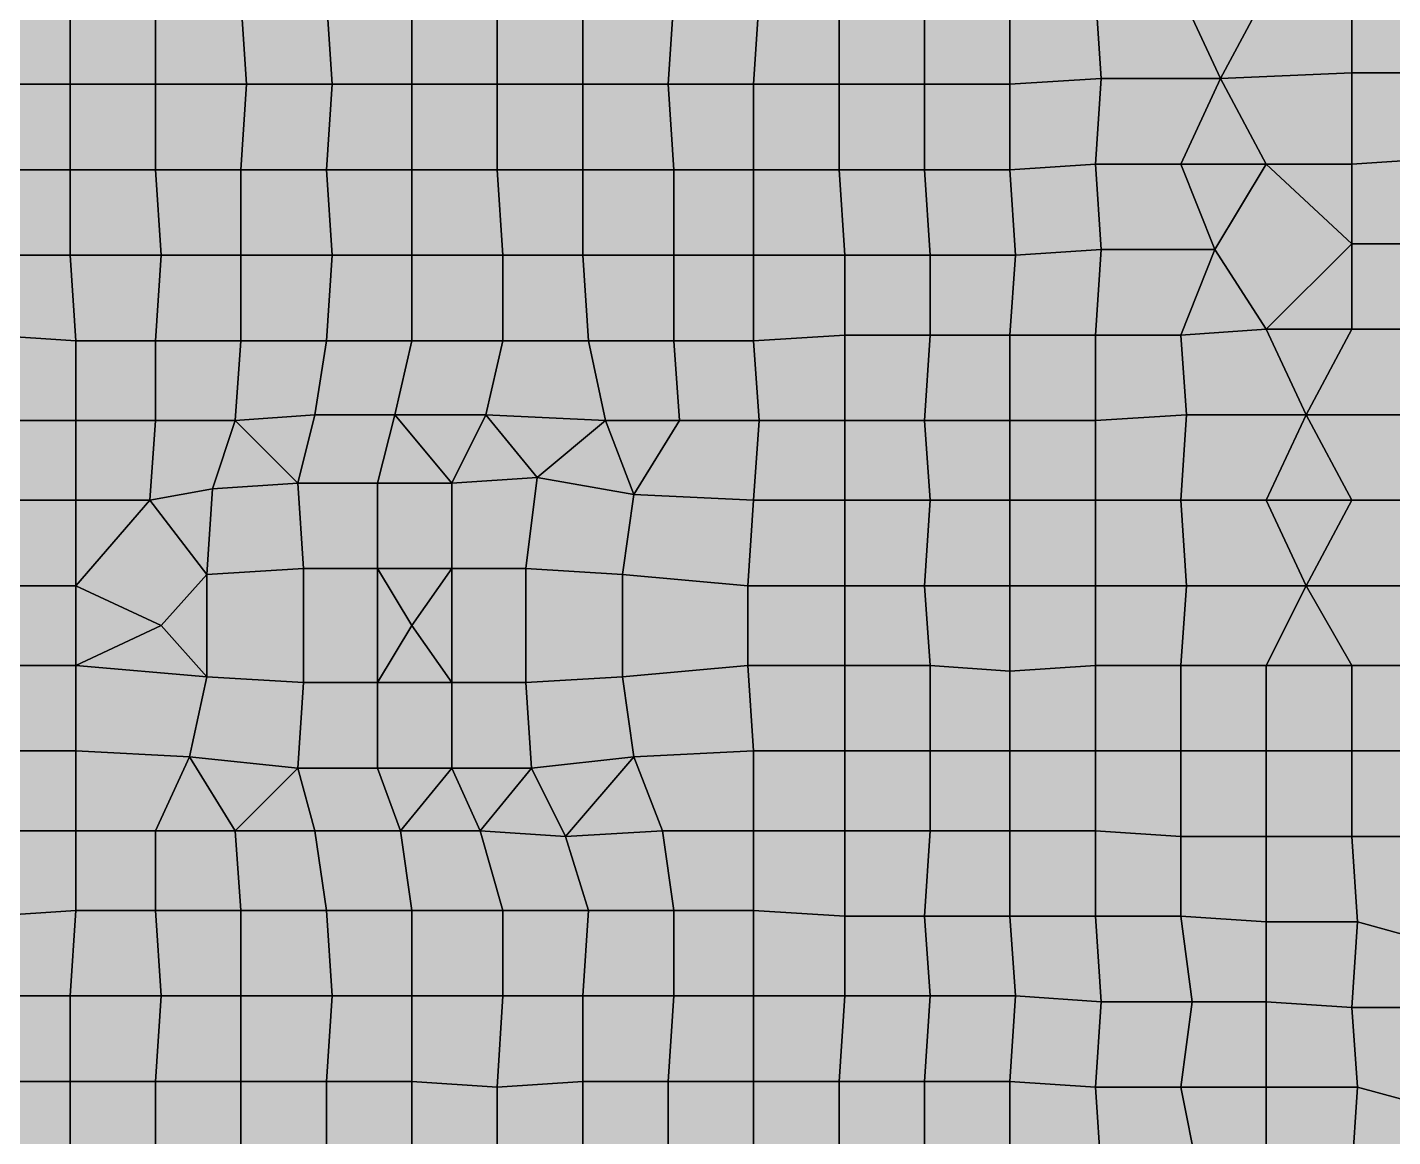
# Model space of a CAD drawing. Header units: metres. Extents: x -7480 to 79269, y -9100 to 45880.
# Drawn here: x 7090 to 11884, y 30686 to 34580 of the extents above; entities that cross this region are included whole.
import ezdxf

# ---------------------------------------------------------------- set-up
doc = ezdxf.new("R2010")
doc.units = ezdxf.units.M
for name, color, linetype in [('COLOR_1', 1, 'Continuous'), ('COLOR_181', 181, 'Continuous'), ('COLOR_3', 3, 'Continuous'), ('COLOR_5', 5, 'Continuous'), ('COLOR_6', 6, 'Continuous')]:
    doc.layers.add(name, color=color, linetype=linetype)

msp = doc.modelspace()

# ---------------------------------------------------------------- hatches: boundary and pattern name
at = {"layer": 'COLOR_1'}
for points in [[(6940, 34080), (6960, 33780), (7240, 33780), (7240, 34080)], [(7240, 33780), (7560, 33780), (7540, 34080), (7240, 34080)], [(7540, 34080), (7560, 33780), (7840, 33780), (7840, 34080)], [(7840, 33780), (8160, 33780), (8140, 34080), (7840, 34080)], [(8140, 34080), (8160, 33780), (8440, 33780), (8440, 34080)], [(8440, 33780), (8760, 33780), (8740, 34080), (8440, 34080)], [(8740, 34080), (8760, 33780), (9040, 33780), (9040, 34080)], [(9040, 33780), (9360, 33780), (9360, 34080), (9040, 34080)], [(9360, 33780), (9640, 33780), (9640, 34080), (9360, 34080)], [(9640, 33780), (9960, 33780), (9940, 34080), (9640, 34080)], [(9940, 34080), (9960, 33780), (10260, 33780), (10240, 34080)], [(7240, 33780), (7260, 33480), (7540, 33480), (7560, 33780)], [(7540, 33480), (7840, 33480), (7840, 33780), (7560, 33780)], [(7840, 33480), (8140, 33480), (8160, 33780), (7840, 33780)], [(9360, 33480), (9640, 33480), (9640, 33780), (9360, 33780)], [(9640, 33480), (9960, 33500), (9960, 33780), (9640, 33780)], [(6960, 33200), (7260, 33200), (7260, 33480), (6960, 33500)], [(7260, 33200), (7540, 33200), (7540, 33480), (7260, 33480)], [(7540, 33200), (7820, 33200), (7840, 33480), (7540, 33480)], [(7820, 33200), (8100, 33220), (8140, 33480), (7840, 33480)], [(8100, 33220), (8380, 33220), (8440, 33480), (8140, 33480)], [(8380, 33220), (8700, 33220), (8760, 33480), (8440, 33480)], [(8700, 33220), (9120, 33200), (9060, 33480), (8760, 33480)], [(9060, 33480), (9120, 33200), (9380, 33200), (9360, 33480)], [(9360, 33480), (9380, 33200), (9660, 33200), (9640, 33480)], [(9640, 33480), (9660, 33200), (9960, 33200), (9960, 33500)], [(7260, 32920), (7520, 32920), (7540, 33200), (7260, 33200)], [(8320, 32980), (8580, 32980), (8380, 33220)], [(9120, 33200), (9220, 32940), (9380, 33200)], [(9220, 32940), (9640, 32920), (9660, 33200), (9380, 33200)], [(9640, 32920), (9960, 32920), (9960, 33200), (9660, 33200)], [(7560, 32480), (7720, 32300), (7720, 32660)], [(7720, 32300), (8060, 32280), (8060, 32680), (7720, 32660)], [(8840, 32280), (9180, 32300), (9180, 32660), (8840, 32680)], [(7260, 32340), (7720, 32300), (7560, 32480)], [(6960, 31760), (7260, 31760), (7260, 32040), (6960, 32040)], [(7260, 31760), (7540, 31760), (7660, 32020), (7260, 32040)], [(9220, 32020), (9320, 31760), (9640, 31760), (9640, 32040)], [(9640, 31760), (9960, 31760), (9960, 32040), (9640, 32040)], [(7540, 31760), (7820, 31760), (7660, 32020)], [(8320, 31980), (8400, 31760), (8580, 31980)], [(8980, 31740), (9320, 31760), (9220, 32020)], [(6960, 31460), (7260, 31480), (7260, 31760), (6960, 31760)], [(7260, 31480), (7540, 31480), (7540, 31760), (7260, 31760)], [(7540, 31480), (7840, 31480), (7820, 31760), (7540, 31760)], [(7820, 31760), (7840, 31480), (8140, 31480), (8100, 31760)], [(8100, 31760), (8140, 31480), (8440, 31480), (8400, 31760)], [(8400, 31760), (8440, 31480), (8760, 31480), (8680, 31760)], [(8680, 31760), (8760, 31480), (9060, 31480), (8980, 31740)], [(8980, 31740), (9060, 31480), (9360, 31480), (9320, 31760)], [(9320, 31760), (9360, 31480), (9640, 31480), (9640, 31760)], [(9640, 31480), (9960, 31460), (9960, 31760), (9640, 31760)], [(6960, 31180), (7240, 31180), (7260, 31480), (6960, 31460)], [(7240, 31180), (7560, 31180), (7540, 31480), (7260, 31480)], [(7540, 31480), (7560, 31180), (7840, 31180), (7840, 31480)], [(9040, 31180), (9360, 31180), (9360, 31480), (9060, 31480)], [(9360, 31180), (9640, 31180), (9640, 31480), (9360, 31480)], [(9640, 31180), (9960, 31180), (9960, 31460), (9640, 31480)], [(6940, 30880), (7240, 30880), (7240, 31180), (6960, 31180)], [(7240, 30880), (7540, 30880), (7560, 31180), (7240, 31180)], [(7540, 30880), (7840, 30880), (7840, 31180), (7560, 31180)], [(7840, 30880), (8140, 30880), (8160, 31180), (7840, 31180)], [(8140, 30880), (8440, 30880), (8440, 31180), (8160, 31180)], [(8440, 30880), (8740, 30860), (8760, 31180), (8440, 31180)], [(8740, 30860), (9040, 30880), (9040, 31180), (8760, 31180)], [(9040, 30880), (9340, 30880), (9360, 31180), (9040, 31180)], [(9340, 30880), (9640, 30880), (9640, 31180), (9360, 31180)], [(9640, 30880), (9940, 30880), (9960, 31180), (9640, 31180)], [(9940, 30880), (10240, 30880), (10260, 31180), (9960, 31180)]]:
    msp.add_hatch(color=256, dxfattribs=at).paths.add_polyline_path(points)
at = {"layer": 'COLOR_181'}
for points in [[(11280, 34400), (11740, 34420), (11740, 34720), (11440, 34700)], [(11740, 34420), (12040, 34420), (12060, 34720), (11740, 34720)], [(6940, 34380), (7240, 34380), (7240, 34680), (6940, 34680)], [(7240, 34380), (7540, 34380), (7540, 34680), (7240, 34680)], [(7540, 34380), (7860, 34380), (7840, 34680), (7540, 34680)], [(7840, 34680), (7860, 34380), (8160, 34380), (8140, 34680)], [(8140, 34680), (8160, 34380), (8440, 34380), (8440, 34680)], [(8440, 34380), (8740, 34380), (8740, 34680), (8440, 34680)], [(8740, 34380), (9040, 34380), (9040, 34680), (8740, 34680)], [(9040, 34380), (9340, 34380), (9360, 34680), (9040, 34680)], [(9340, 34380), (9640, 34380), (9660, 34680), (9360, 34680)], [(9640, 34380), (9940, 34380), (9940, 34680), (9660, 34680)], [(9940, 34380), (10240, 34380), (10240, 34680), (9940, 34680)], [(10240, 34380), (10540, 34380), (10540, 34700), (10240, 34680)], [(10540, 34380), (10860, 34400), (10840, 34700), (10540, 34700)], [(10840, 34700), (10860, 34400), (11280, 34400), (11140, 34700)], [(11140, 34700), (11280, 34400), (11440, 34700)], [(6940, 34080), (7240, 34080), (7240, 34380), (6940, 34380)], [(7240, 34080), (7540, 34080), (7540, 34380), (7240, 34380)], [(7540, 34080), (7840, 34080), (7860, 34380), (7540, 34380)], [(7840, 34080), (8140, 34080), (8160, 34380), (7860, 34380)], [(8140, 34080), (8440, 34080), (8440, 34380), (8160, 34380)], [(8440, 34080), (8740, 34080), (8740, 34380), (8440, 34380)], [(8740, 34080), (9040, 34080), (9040, 34380), (8740, 34380)], [(9040, 34080), (9360, 34080), (9340, 34380), (9040, 34380)], [(9340, 34380), (9360, 34080), (9640, 34080), (9640, 34380)], [(9640, 34080), (9940, 34080), (9940, 34380), (9640, 34380)], [(9940, 34080), (10240, 34080), (10240, 34380), (9940, 34380)], [(10240, 34080), (10540, 34080), (10540, 34380), (10240, 34380)], [(10540, 34080), (10840, 34100), (10860, 34400), (10540, 34380)], [(10840, 34100), (11140, 34100), (11280, 34400), (10860, 34400)], [(11140, 34100), (11440, 34100), (11280, 34400)], [(11280, 34400), (11440, 34100), (11740, 34100), (11740, 34420)], [(11740, 34100), (12040, 34120), (12040, 34420), (11740, 34420)], [(10540, 34080), (10560, 33780), (10860, 33800), (10840, 34100)], [(10840, 34100), (10860, 33800), (11260, 33800), (11140, 34100)], [(11140, 34100), (11260, 33800), (11440, 34100)], [(11260, 33800), (11440, 33520), (11740, 33820), (11440, 34100)], [(11440, 34100), (11740, 33820), (11740, 34100)], [(11740, 33820), (12040, 33820), (12040, 34120), (11740, 34100)], [(10240, 34080), (10260, 33780), (10560, 33780), (10540, 34080)], [(10540, 33500), (10840, 33500), (10860, 33800), (10560, 33780)], [(10840, 33500), (11140, 33500), (11260, 33800), (10860, 33800)], [(11140, 33500), (11440, 33520), (11260, 33800)], [(11440, 33520), (11740, 33520), (11740, 33820)], [(11740, 33520), (12040, 33520), (12040, 33820), (11740, 33820)], [(8140, 33480), (8440, 33480), (8440, 33780), (8160, 33780)], [(8440, 33480), (8760, 33480), (8760, 33780), (8440, 33780)], [(8760, 33480), (9060, 33480), (9040, 33780), (8760, 33780)], [(9040, 33780), (9060, 33480), (9360, 33480), (9360, 33780)], [(9960, 33500), (10260, 33500), (10260, 33780), (9960, 33780)], [(10260, 33500), (10540, 33500), (10560, 33780), (10260, 33780)], [(11140, 33500), (11160, 33220), (11580, 33220), (11440, 33520)], [(11440, 33520), (11580, 33220), (11740, 33520)], [(11580, 33220), (12040, 33220), (12040, 33520), (11740, 33520)], [(9960, 33200), (10240, 33200), (10260, 33500), (9960, 33500)], [(10240, 33200), (10540, 33200), (10540, 33500), (10260, 33500)], [(10540, 33200), (10840, 33200), (10840, 33500), (10540, 33500)], [(10840, 33200), (11160, 33220), (11140, 33500), (10840, 33500)], [(9960, 32920), (10260, 32920), (10240, 33200), (9960, 33200)], [(10240, 33200), (10260, 32920), (10540, 32920), (10540, 33200)], [(10540, 32920), (10840, 32920), (10840, 33200), (10540, 33200)], [(10840, 32920), (11140, 32920), (11160, 33220), (10840, 33200)], [(11140, 32920), (11440, 32920), (11580, 33220), (11160, 33220)], [(11440, 32920), (11740, 32920), (11580, 33220)], [(11580, 33220), (11740, 32920), (12040, 32920), (12040, 33220)], [(9960, 32620), (10240, 32620), (10260, 32920), (9960, 32920)], [(10240, 32620), (10540, 32620), (10540, 32920), (10260, 32920)], [(10540, 32620), (10840, 32620), (10840, 32920), (10540, 32920)], [(10840, 32620), (11160, 32620), (11140, 32920), (10840, 32920)], [(11140, 32920), (11160, 32620), (11580, 32620), (11440, 32920)], [(11440, 32920), (11580, 32620), (11740, 32920)], [(11580, 32620), (12040, 32620), (12040, 32920), (11740, 32920)], [(8060, 32280), (8320, 32280), (8320, 32680), (8060, 32680)], [(8320, 32280), (8440, 32480), (8320, 32680)], [(8320, 32680), (8440, 32480), (8580, 32680)], [(8440, 32480), (8580, 32280), (8580, 32680)], [(8580, 32280), (8840, 32280), (8840, 32680), (8580, 32680)], [(9960, 32340), (10260, 32340), (10240, 32620), (9960, 32620)], [(10240, 32620), (10260, 32340), (10540, 32320), (10540, 32620)], [(10540, 32320), (10840, 32340), (10840, 32620), (10540, 32620)], [(10840, 32340), (11140, 32340), (11160, 32620), (10840, 32620)], [(11140, 32340), (11440, 32340), (11580, 32620), (11160, 32620)], [(11440, 32340), (11740, 32340), (11580, 32620)], [(11580, 32620), (11740, 32340), (12040, 32340), (12040, 32620)], [(8320, 32280), (8580, 32280), (8440, 32480)], [(9960, 32040), (10260, 32040), (10260, 32340), (9960, 32340)], [(10260, 32040), (10540, 32040), (10540, 32320), (10260, 32340)], [(10540, 32040), (10840, 32040), (10840, 32340), (10540, 32320)], [(10840, 32040), (11140, 32040), (11140, 32340), (10840, 32340)], [(11140, 32040), (11440, 32040), (11440, 32340), (11140, 32340)], [(11440, 32040), (11740, 32040), (11740, 32340), (11440, 32340)], [(11740, 32040), (12040, 32040), (12040, 32340), (11740, 32340)], [(9960, 31760), (10260, 31760), (10260, 32040), (9960, 32040)], [(10260, 31760), (10540, 31760), (10540, 32040), (10260, 32040)], [(10540, 31760), (10840, 31760), (10840, 32040), (10540, 32040)], [(10840, 31760), (11140, 31740), (11140, 32040), (10840, 32040)], [(11140, 31740), (11440, 31740), (11440, 32040), (11140, 32040)], [(11440, 31740), (11740, 31740), (11740, 32040), (11440, 32040)], [(11740, 31740), (12040, 31740), (12040, 32040), (11740, 32040)], [(9960, 31460), (10240, 31460), (10260, 31760), (9960, 31760)], [(10240, 31460), (10540, 31460), (10540, 31760), (10260, 31760)], [(10540, 31460), (10840, 31460), (10840, 31760), (10540, 31760)], [(10840, 31460), (11140, 31460), (11140, 31740), (10840, 31760)], [(11140, 31460), (11440, 31440), (11440, 31740), (11140, 31740)], [(11440, 31440), (11760, 31440), (11740, 31740), (11440, 31740)], [(11740, 31740), (11760, 31440), (11980, 31380), (12040, 31740)], [(7840, 31180), (8160, 31180), (8140, 31480), (7840, 31480)], [(8140, 31480), (8160, 31180), (8440, 31180), (8440, 31480)], [(8440, 31180), (8760, 31180), (8760, 31480), (8440, 31480)], [(8760, 31180), (9040, 31180), (9060, 31480), (8760, 31480)], [(9960, 31180), (10260, 31180), (10240, 31460), (9960, 31460)], [(10240, 31460), (10260, 31180), (10560, 31180), (10540, 31460)], [(10540, 31460), (10560, 31180), (10860, 31160), (10840, 31460)], [(10840, 31460), (10860, 31160), (11180, 31160), (11140, 31460)], [(11140, 31460), (11180, 31160), (11440, 31160), (11440, 31440)], [(11440, 31160), (11740, 31140), (11760, 31440), (11440, 31440)], [(11740, 31140), (12040, 31140), (11980, 31380), (11760, 31440)], [(10240, 30880), (10540, 30880), (10560, 31180), (10260, 31180)], [(10540, 30880), (10840, 30860), (10860, 31160), (10560, 31180)], [(10840, 30860), (11140, 30860), (11180, 31160), (10860, 31160)], [(11140, 30860), (11440, 30860), (11440, 31160), (11180, 31160)], [(11440, 30860), (11760, 30860), (11740, 31140), (11440, 31160)], [(11740, 31140), (11760, 30860), (11980, 30800), (12040, 31140)], [(6940, 30580), (7240, 30580), (7240, 30880), (6940, 30880)], [(7240, 30580), (7540, 30580), (7540, 30880), (7240, 30880)], [(7540, 30580), (7840, 30580), (7840, 30880), (7540, 30880)], [(7840, 30580), (8140, 30580), (8140, 30880), (7840, 30880)], [(8140, 30580), (8440, 30580), (8440, 30880), (8140, 30880)], [(8440, 30580), (8740, 30580), (8740, 30860), (8440, 30880)], [(8740, 30580), (9040, 30580), (9040, 30880), (8740, 30860)], [(9040, 30580), (9340, 30580), (9340, 30880), (9040, 30880)], [(9340, 30580), (9640, 30580), (9640, 30880), (9340, 30880)], [(9640, 30580), (9940, 30580), (9940, 30880), (9640, 30880)], [(9940, 30580), (10240, 30580), (10240, 30880), (9940, 30880)], [(10240, 30580), (10540, 30580), (10540, 30880), (10240, 30880)], [(10540, 30580), (10860, 30560), (10840, 30860), (10540, 30880)], [(10840, 30860), (10860, 30560), (11200, 30560), (11140, 30860)], [(11140, 30860), (11200, 30560), (11440, 30560), (11440, 30860)], [(11440, 30560), (11740, 30560), (11760, 30860), (11440, 30860)], [(11740, 30560), (12040, 30560), (11980, 30800), (11760, 30860)]]:
    msp.add_hatch(color=256, dxfattribs=at).paths.add_polyline_path(points)
at = {"layer": 'COLOR_3'}
for points in [[(6960, 33500), (7260, 33480), (7240, 33780), (6960, 33780)], [(6960, 32920), (7260, 32920), (7260, 33200), (6960, 33200)], [(7520, 32920), (7740, 32960), (7820, 33200), (7540, 33200)], [(7740, 32960), (8040, 32980), (7820, 33200)], [(7820, 33200), (8040, 32980), (8100, 33220)], [(8040, 32980), (8320, 32980), (8380, 33220), (8100, 33220)], [(8380, 33220), (8580, 32980), (8700, 33220)], [(8580, 32980), (8880, 33000), (8700, 33220)], [(8700, 33220), (8880, 33000), (9120, 33200)], [(8880, 33000), (9220, 32940), (9120, 33200)], [(7520, 32920), (7720, 32660), (7740, 32960)], [(9180, 32660), (9620, 32620), (9640, 32920), (9220, 32940)], [(6960, 32620), (7260, 32620), (7260, 32920), (6960, 32920)], [(7260, 32620), (7520, 32920), (7260, 32920)], [(7260, 32620), (7560, 32480), (7720, 32660), (7520, 32920)], [(9620, 32620), (9960, 32620), (9960, 32920), (9640, 32920)], [(9180, 32300), (9620, 32340), (9620, 32620), (9180, 32660)], [(6960, 32340), (7260, 32340), (7260, 32620), (6960, 32620)], [(7260, 32340), (7560, 32480), (7260, 32620)], [(6960, 32040), (7260, 32040), (7260, 32340), (6960, 32340)], [(7260, 32040), (7660, 32020), (7720, 32300), (7260, 32340)], [(9180, 32300), (9220, 32020), (9640, 32040), (9620, 32340)], [(9620, 32340), (9640, 32040), (9960, 32040), (9960, 32340)], [(8320, 31980), (8580, 31980), (8580, 32280), (8320, 32280)], [(7660, 32020), (7820, 31760), (8040, 31980)], [(7820, 31760), (8100, 31760), (8040, 31980)], [(8040, 31980), (8100, 31760), (8400, 31760), (8320, 31980)], [(8400, 31760), (8680, 31760), (8580, 31980)], [(8580, 31980), (8680, 31760), (8860, 31980)], [(8680, 31760), (8980, 31740), (8860, 31980)], [(8860, 31980), (8980, 31740), (9220, 32020)]]:
    msp.add_hatch(color=256, dxfattribs=at).paths.add_polyline_path(points)
at = {"layer": 'COLOR_5'}
for points in [[(8580, 32680), (8840, 32680), (8880, 33000), (8580, 32980)], [(7720, 32660), (8060, 32680), (8040, 32980), (7740, 32960)], [(8040, 32980), (8060, 32680), (8320, 32680), (8320, 32980)], [(8320, 32680), (8580, 32680), (8580, 32980), (8320, 32980)], [(9620, 32340), (9960, 32340), (9960, 32620), (9620, 32620)], [(7660, 32020), (8040, 31980), (8060, 32280), (7720, 32300)], [(8040, 31980), (8320, 31980), (8320, 32280), (8060, 32280)], [(8580, 31980), (8860, 31980), (8840, 32280), (8580, 32280)], [(8840, 32280), (8860, 31980), (9220, 32020), (9180, 32300)]]:
    msp.add_hatch(color=256, dxfattribs=at).paths.add_polyline_path(points)
at = {"layer": 'COLOR_6'}
msp.add_hatch(color=256, dxfattribs=at).paths.add_polyline_path([(8840, 32680), (9180, 32660), (9220, 32940), (8880, 33000)])

# ---------------------------------------------------------------- linework, layer by layer
at = {"layer": 'COLOR_1'}
for points in [[(6940, 34080), (6960, 33780), (7240, 33780), (7240, 34080)], [(7240, 33780), (7560, 33780), (7540, 34080), (7240, 34080)], [(7540, 34080), (7560, 33780), (7840, 33780), (7840, 34080)], [(7840, 33780), (8160, 33780), (8140, 34080), (7840, 34080)], [(8140, 34080), (8160, 33780), (8440, 33780), (8440, 34080)], [(8440, 33780), (8760, 33780), (8740, 34080), (8440, 34080)], [(8740, 34080), (8760, 33780), (9040, 33780), (9040, 34080)], [(9040, 33780), (9360, 33780), (9360, 34080), (9040, 34080)], [(9360, 33780), (9640, 33780), (9640, 34080), (9360, 34080)], [(9640, 33780), (9960, 33780), (9940, 34080), (9640, 34080)], [(9940, 34080), (9960, 33780), (10260, 33780), (10240, 34080)], [(7240, 33780), (7260, 33480), (7540, 33480), (7560, 33780)], [(7540, 33480), (7840, 33480), (7840, 33780), (7560, 33780)], [(7840, 33480), (8140, 33480), (8160, 33780), (7840, 33780)], [(9360, 33480), (9640, 33480), (9640, 33780), (9360, 33780)], [(9640, 33480), (9960, 33500), (9960, 33780), (9640, 33780)], [(6960, 33200), (7260, 33200), (7260, 33480), (6960, 33500)], [(7260, 33200), (7540, 33200), (7540, 33480), (7260, 33480)], [(7540, 33200), (7820, 33200), (7840, 33480), (7540, 33480)], [(7820, 33200), (8100, 33220), (8140, 33480), (7840, 33480)], [(8100, 33220), (8380, 33220), (8440, 33480), (8140, 33480)], [(8380, 33220), (8700, 33220), (8760, 33480), (8440, 33480)], [(8700, 33220), (9120, 33200), (9060, 33480), (8760, 33480)], [(9060, 33480), (9120, 33200), (9380, 33200), (9360, 33480)], [(9360, 33480), (9380, 33200), (9660, 33200), (9640, 33480)], [(9640, 33480), (9660, 33200), (9960, 33200), (9960, 33500)], [(7260, 32920), (7520, 32920), (7540, 33200), (7260, 33200)], [(8320, 32980), (8580, 32980), (8380, 33220)], [(9120, 33200), (9220, 32940), (9380, 33200)], [(9220, 32940), (9640, 32920), (9660, 33200), (9380, 33200)], [(9640, 32920), (9960, 32920), (9960, 33200), (9660, 33200)], [(7560, 32480), (7720, 32300), (7720, 32660)], [(7720, 32300), (8060, 32280), (8060, 32680), (7720, 32660)], [(8840, 32280), (9180, 32300), (9180, 32660), (8840, 32680)], [(7260, 32340), (7720, 32300), (7560, 32480)], [(6960, 31760), (7260, 31760), (7260, 32040), (6960, 32040)], [(7260, 31760), (7540, 31760), (7660, 32020), (7260, 32040)], [(9220, 32020), (9320, 31760), (9640, 31760), (9640, 32040)], [(9640, 31760), (9960, 31760), (9960, 32040), (9640, 32040)], [(7540, 31760), (7820, 31760), (7660, 32020)], [(8320, 31980), (8400, 31760), (8580, 31980)], [(8980, 31740), (9320, 31760), (9220, 32020)], [(6960, 31460), (7260, 31480), (7260, 31760), (6960, 31760)], [(7260, 31480), (7540, 31480), (7540, 31760), (7260, 31760)], [(7540, 31480), (7840, 31480), (7820, 31760), (7540, 31760)], [(7820, 31760), (7840, 31480), (8140, 31480), (8100, 31760)], [(8100, 31760), (8140, 31480), (8440, 31480), (8400, 31760)], [(8400, 31760), (8440, 31480), (8760, 31480), (8680, 31760)], [(8680, 31760), (8760, 31480), (9060, 31480), (8980, 31740)], [(8980, 31740), (9060, 31480), (9360, 31480), (9320, 31760)], [(9320, 31760), (9360, 31480), (9640, 31480), (9640, 31760)], [(9640, 31480), (9960, 31460), (9960, 31760), (9640, 31760)], [(6960, 31180), (7240, 31180), (7260, 31480), (6960, 31460)], [(7240, 31180), (7560, 31180), (7540, 31480), (7260, 31480)], [(7540, 31480), (7560, 31180), (7840, 31180), (7840, 31480)], [(9040, 31180), (9360, 31180), (9360, 31480), (9060, 31480)], [(9360, 31180), (9640, 31180), (9640, 31480), (9360, 31480)], [(9640, 31180), (9960, 31180), (9960, 31460), (9640, 31480)], [(6940, 30880), (7240, 30880), (7240, 31180), (6960, 31180)], [(7240, 30880), (7540, 30880), (7560, 31180), (7240, 31180)], [(7540, 30880), (7840, 30880), (7840, 31180), (7560, 31180)], [(7840, 30880), (8140, 30880), (8160, 31180), (7840, 31180)], [(8140, 30880), (8440, 30880), (8440, 31180), (8160, 31180)], [(8440, 30880), (8740, 30860), (8760, 31180), (8440, 31180)], [(8740, 30860), (9040, 30880), (9040, 31180), (8760, 31180)], [(9040, 30880), (9340, 30880), (9360, 31180), (9040, 31180)], [(9340, 30880), (9640, 30880), (9640, 31180), (9360, 31180)], [(9640, 30880), (9940, 30880), (9960, 31180), (9640, 31180)], [(9940, 30880), (10240, 30880), (10260, 31180), (9960, 31180)]]:
    msp.add_lwpolyline(points, close=True, dxfattribs=at)
at = {"layer": 'COLOR_181'}
for points in [[(11280, 34400), (11740, 34420), (11740, 34720), (11440, 34700)], [(11740, 34420), (12040, 34420), (12060, 34720), (11740, 34720)], [(6940, 34380), (7240, 34380), (7240, 34680), (6940, 34680)], [(7240, 34380), (7540, 34380), (7540, 34680), (7240, 34680)], [(7540, 34380), (7860, 34380), (7840, 34680), (7540, 34680)], [(7840, 34680), (7860, 34380), (8160, 34380), (8140, 34680)], [(8140, 34680), (8160, 34380), (8440, 34380), (8440, 34680)], [(8440, 34380), (8740, 34380), (8740, 34680), (8440, 34680)], [(8740, 34380), (9040, 34380), (9040, 34680), (8740, 34680)], [(9040, 34380), (9340, 34380), (9360, 34680), (9040, 34680)], [(9340, 34380), (9640, 34380), (9660, 34680), (9360, 34680)], [(9640, 34380), (9940, 34380), (9940, 34680), (9660, 34680)], [(9940, 34380), (10240, 34380), (10240, 34680), (9940, 34680)], [(10240, 34380), (10540, 34380), (10540, 34700), (10240, 34680)], [(10540, 34380), (10860, 34400), (10840, 34700), (10540, 34700)], [(10840, 34700), (10860, 34400), (11280, 34400), (11140, 34700)], [(11140, 34700), (11280, 34400), (11440, 34700)], [(6940, 34080), (7240, 34080), (7240, 34380), (6940, 34380)], [(7240, 34080), (7540, 34080), (7540, 34380), (7240, 34380)], [(7540, 34080), (7840, 34080), (7860, 34380), (7540, 34380)], [(7840, 34080), (8140, 34080), (8160, 34380), (7860, 34380)], [(8140, 34080), (8440, 34080), (8440, 34380), (8160, 34380)], [(8440, 34080), (8740, 34080), (8740, 34380), (8440, 34380)], [(8740, 34080), (9040, 34080), (9040, 34380), (8740, 34380)], [(9040, 34080), (9360, 34080), (9340, 34380), (9040, 34380)], [(9340, 34380), (9360, 34080), (9640, 34080), (9640, 34380)], [(9640, 34080), (9940, 34080), (9940, 34380), (9640, 34380)], [(9940, 34080), (10240, 34080), (10240, 34380), (9940, 34380)], [(10240, 34080), (10540, 34080), (10540, 34380), (10240, 34380)], [(10540, 34080), (10840, 34100), (10860, 34400), (10540, 34380)], [(10840, 34100), (11140, 34100), (11280, 34400), (10860, 34400)], [(11140, 34100), (11440, 34100), (11280, 34400)], [(11280, 34400), (11440, 34100), (11740, 34100), (11740, 34420)], [(11740, 34100), (12040, 34120), (12040, 34420), (11740, 34420)], [(10540, 34080), (10560, 33780), (10860, 33800), (10840, 34100)], [(10840, 34100), (10860, 33800), (11260, 33800), (11140, 34100)], [(11140, 34100), (11260, 33800), (11440, 34100)], [(11260, 33800), (11440, 33520), (11740, 33820), (11440, 34100)], [(11440, 34100), (11740, 33820), (11740, 34100)], [(11740, 33820), (12040, 33820), (12040, 34120), (11740, 34100)], [(10240, 34080), (10260, 33780), (10560, 33780), (10540, 34080)], [(10540, 33500), (10840, 33500), (10860, 33800), (10560, 33780)], [(10840, 33500), (11140, 33500), (11260, 33800), (10860, 33800)], [(11140, 33500), (11440, 33520), (11260, 33800)], [(11440, 33520), (11740, 33520), (11740, 33820)], [(11740, 33520), (12040, 33520), (12040, 33820), (11740, 33820)], [(8140, 33480), (8440, 33480), (8440, 33780), (8160, 33780)], [(8440, 33480), (8760, 33480), (8760, 33780), (8440, 33780)], [(8760, 33480), (9060, 33480), (9040, 33780), (8760, 33780)], [(9040, 33780), (9060, 33480), (9360, 33480), (9360, 33780)], [(9960, 33500), (10260, 33500), (10260, 33780), (9960, 33780)], [(10260, 33500), (10540, 33500), (10560, 33780), (10260, 33780)], [(11140, 33500), (11160, 33220), (11580, 33220), (11440, 33520)], [(11440, 33520), (11580, 33220), (11740, 33520)], [(11580, 33220), (12040, 33220), (12040, 33520), (11740, 33520)], [(9960, 33200), (10240, 33200), (10260, 33500), (9960, 33500)], [(10240, 33200), (10540, 33200), (10540, 33500), (10260, 33500)], [(10540, 33200), (10840, 33200), (10840, 33500), (10540, 33500)], [(10840, 33200), (11160, 33220), (11140, 33500), (10840, 33500)], [(9960, 32920), (10260, 32920), (10240, 33200), (9960, 33200)], [(10240, 33200), (10260, 32920), (10540, 32920), (10540, 33200)], [(10540, 32920), (10840, 32920), (10840, 33200), (10540, 33200)], [(10840, 32920), (11140, 32920), (11160, 33220), (10840, 33200)], [(11140, 32920), (11440, 32920), (11580, 33220), (11160, 33220)], [(11440, 32920), (11740, 32920), (11580, 33220)], [(11580, 33220), (11740, 32920), (12040, 32920), (12040, 33220)], [(9960, 32620), (10240, 32620), (10260, 32920), (9960, 32920)], [(10240, 32620), (10540, 32620), (10540, 32920), (10260, 32920)], [(10540, 32620), (10840, 32620), (10840, 32920), (10540, 32920)], [(10840, 32620), (11160, 32620), (11140, 32920), (10840, 32920)], [(11140, 32920), (11160, 32620), (11580, 32620), (11440, 32920)], [(11440, 32920), (11580, 32620), (11740, 32920)], [(11580, 32620), (12040, 32620), (12040, 32920), (11740, 32920)], [(8060, 32280), (8320, 32280), (8320, 32680), (8060, 32680)], [(8320, 32280), (8440, 32480), (8320, 32680)], [(8320, 32680), (8440, 32480), (8580, 32680)], [(8440, 32480), (8580, 32280), (8580, 32680)], [(8580, 32280), (8840, 32280), (8840, 32680), (8580, 32680)], [(9960, 32340), (10260, 32340), (10240, 32620), (9960, 32620)], [(10240, 32620), (10260, 32340), (10540, 32320), (10540, 32620)], [(10540, 32320), (10840, 32340), (10840, 32620), (10540, 32620)], [(10840, 32340), (11140, 32340), (11160, 32620), (10840, 32620)], [(11140, 32340), (11440, 32340), (11580, 32620), (11160, 32620)], [(11440, 32340), (11740, 32340), (11580, 32620)], [(11580, 32620), (11740, 32340), (12040, 32340), (12040, 32620)], [(8320, 32280), (8580, 32280), (8440, 32480)], [(9960, 32040), (10260, 32040), (10260, 32340), (9960, 32340)], [(10260, 32040), (10540, 32040), (10540, 32320), (10260, 32340)], [(10540, 32040), (10840, 32040), (10840, 32340), (10540, 32320)], [(10840, 32040), (11140, 32040), (11140, 32340), (10840, 32340)], [(11140, 32040), (11440, 32040), (11440, 32340), (11140, 32340)], [(11440, 32040), (11740, 32040), (11740, 32340), (11440, 32340)], [(11740, 32040), (12040, 32040), (12040, 32340), (11740, 32340)], [(9960, 31760), (10260, 31760), (10260, 32040), (9960, 32040)], [(10260, 31760), (10540, 31760), (10540, 32040), (10260, 32040)], [(10540, 31760), (10840, 31760), (10840, 32040), (10540, 32040)], [(10840, 31760), (11140, 31740), (11140, 32040), (10840, 32040)], [(11140, 31740), (11440, 31740), (11440, 32040), (11140, 32040)], [(11440, 31740), (11740, 31740), (11740, 32040), (11440, 32040)], [(11740, 31740), (12040, 31740), (12040, 32040), (11740, 32040)], [(9960, 31460), (10240, 31460), (10260, 31760), (9960, 31760)], [(10240, 31460), (10540, 31460), (10540, 31760), (10260, 31760)], [(10540, 31460), (10840, 31460), (10840, 31760), (10540, 31760)], [(10840, 31460), (11140, 31460), (11140, 31740), (10840, 31760)], [(11140, 31460), (11440, 31440), (11440, 31740), (11140, 31740)], [(11440, 31440), (11760, 31440), (11740, 31740), (11440, 31740)], [(11740, 31740), (11760, 31440), (11980, 31380), (12040, 31740)], [(7840, 31180), (8160, 31180), (8140, 31480), (7840, 31480)], [(8140, 31480), (8160, 31180), (8440, 31180), (8440, 31480)], [(8440, 31180), (8760, 31180), (8760, 31480), (8440, 31480)], [(8760, 31180), (9040, 31180), (9060, 31480), (8760, 31480)], [(9960, 31180), (10260, 31180), (10240, 31460), (9960, 31460)], [(10240, 31460), (10260, 31180), (10560, 31180), (10540, 31460)], [(10540, 31460), (10560, 31180), (10860, 31160), (10840, 31460)], [(10840, 31460), (10860, 31160), (11180, 31160), (11140, 31460)], [(11140, 31460), (11180, 31160), (11440, 31160), (11440, 31440)], [(11440, 31160), (11740, 31140), (11760, 31440), (11440, 31440)], [(11740, 31140), (12040, 31140), (11980, 31380), (11760, 31440)], [(10240, 30880), (10540, 30880), (10560, 31180), (10260, 31180)], [(10540, 30880), (10840, 30860), (10860, 31160), (10560, 31180)], [(10840, 30860), (11140, 30860), (11180, 31160), (10860, 31160)], [(11140, 30860), (11440, 30860), (11440, 31160), (11180, 31160)], [(11440, 30860), (11760, 30860), (11740, 31140), (11440, 31160)], [(11740, 31140), (11760, 30860), (11980, 30800), (12040, 31140)], [(6940, 30580), (7240, 30580), (7240, 30880), (6940, 30880)], [(7240, 30580), (7540, 30580), (7540, 30880), (7240, 30880)], [(7540, 30580), (7840, 30580), (7840, 30880), (7540, 30880)], [(7840, 30580), (8140, 30580), (8140, 30880), (7840, 30880)], [(8140, 30580), (8440, 30580), (8440, 30880), (8140, 30880)], [(8440, 30580), (8740, 30580), (8740, 30860), (8440, 30880)], [(8740, 30580), (9040, 30580), (9040, 30880), (8740, 30860)], [(9040, 30580), (9340, 30580), (9340, 30880), (9040, 30880)], [(9340, 30580), (9640, 30580), (9640, 30880), (9340, 30880)], [(9640, 30580), (9940, 30580), (9940, 30880), (9640, 30880)], [(9940, 30580), (10240, 30580), (10240, 30880), (9940, 30880)], [(10240, 30580), (10540, 30580), (10540, 30880), (10240, 30880)], [(10540, 30580), (10860, 30560), (10840, 30860), (10540, 30880)], [(10840, 30860), (10860, 30560), (11200, 30560), (11140, 30860)], [(11140, 30860), (11200, 30560), (11440, 30560), (11440, 30860)], [(11440, 30560), (11740, 30560), (11760, 30860), (11440, 30860)], [(11740, 30560), (12040, 30560), (11980, 30800), (11760, 30860)]]:
    msp.add_lwpolyline(points, close=True, dxfattribs=at)
at = {"layer": 'COLOR_3'}
for points in [[(6960, 33500), (7260, 33480), (7240, 33780), (6960, 33780)], [(6960, 32920), (7260, 32920), (7260, 33200), (6960, 33200)], [(7520, 32920), (7740, 32960), (7820, 33200), (7540, 33200)], [(7740, 32960), (8040, 32980), (7820, 33200)], [(7820, 33200), (8040, 32980), (8100, 33220)], [(8040, 32980), (8320, 32980), (8380, 33220), (8100, 33220)], [(8380, 33220), (8580, 32980), (8700, 33220)], [(8580, 32980), (8880, 33000), (8700, 33220)], [(8700, 33220), (8880, 33000), (9120, 33200)], [(8880, 33000), (9220, 32940), (9120, 33200)], [(7520, 32920), (7720, 32660), (7740, 32960)], [(9180, 32660), (9620, 32620), (9640, 32920), (9220, 32940)], [(6960, 32620), (7260, 32620), (7260, 32920), (6960, 32920)], [(7260, 32620), (7520, 32920), (7260, 32920)], [(7260, 32620), (7560, 32480), (7720, 32660), (7520, 32920)], [(9620, 32620), (9960, 32620), (9960, 32920), (9640, 32920)], [(9180, 32300), (9620, 32340), (9620, 32620), (9180, 32660)], [(6960, 32340), (7260, 32340), (7260, 32620), (6960, 32620)], [(7260, 32340), (7560, 32480), (7260, 32620)], [(6960, 32040), (7260, 32040), (7260, 32340), (6960, 32340)], [(7260, 32040), (7660, 32020), (7720, 32300), (7260, 32340)], [(9180, 32300), (9220, 32020), (9640, 32040), (9620, 32340)], [(9620, 32340), (9640, 32040), (9960, 32040), (9960, 32340)], [(8320, 31980), (8580, 31980), (8580, 32280), (8320, 32280)], [(7660, 32020), (7820, 31760), (8040, 31980)], [(7820, 31760), (8100, 31760), (8040, 31980)], [(8040, 31980), (8100, 31760), (8400, 31760), (8320, 31980)], [(8400, 31760), (8680, 31760), (8580, 31980)], [(8580, 31980), (8680, 31760), (8860, 31980)], [(8680, 31760), (8980, 31740), (8860, 31980)], [(8860, 31980), (8980, 31740), (9220, 32020)]]:
    msp.add_lwpolyline(points, close=True, dxfattribs=at)
at = {"layer": 'COLOR_5'}
for points in [[(8580, 32680), (8840, 32680), (8880, 33000), (8580, 32980)], [(7720, 32660), (8060, 32680), (8040, 32980), (7740, 32960)], [(8040, 32980), (8060, 32680), (8320, 32680), (8320, 32980)], [(8320, 32680), (8580, 32680), (8580, 32980), (8320, 32980)], [(9620, 32340), (9960, 32340), (9960, 32620), (9620, 32620)], [(7660, 32020), (8040, 31980), (8060, 32280), (7720, 32300)], [(8040, 31980), (8320, 31980), (8320, 32280), (8060, 32280)], [(8580, 31980), (8860, 31980), (8840, 32280), (8580, 32280)], [(8840, 32280), (8860, 31980), (9220, 32020), (9180, 32300)]]:
    msp.add_lwpolyline(points, close=True, dxfattribs=at)
at = {"layer": 'COLOR_6'}
msp.add_lwpolyline([(8840, 32680), (9180, 32660), (9220, 32940), (8880, 33000)], close=True, dxfattribs=at)

doc.saveas('drawing.dxf')
